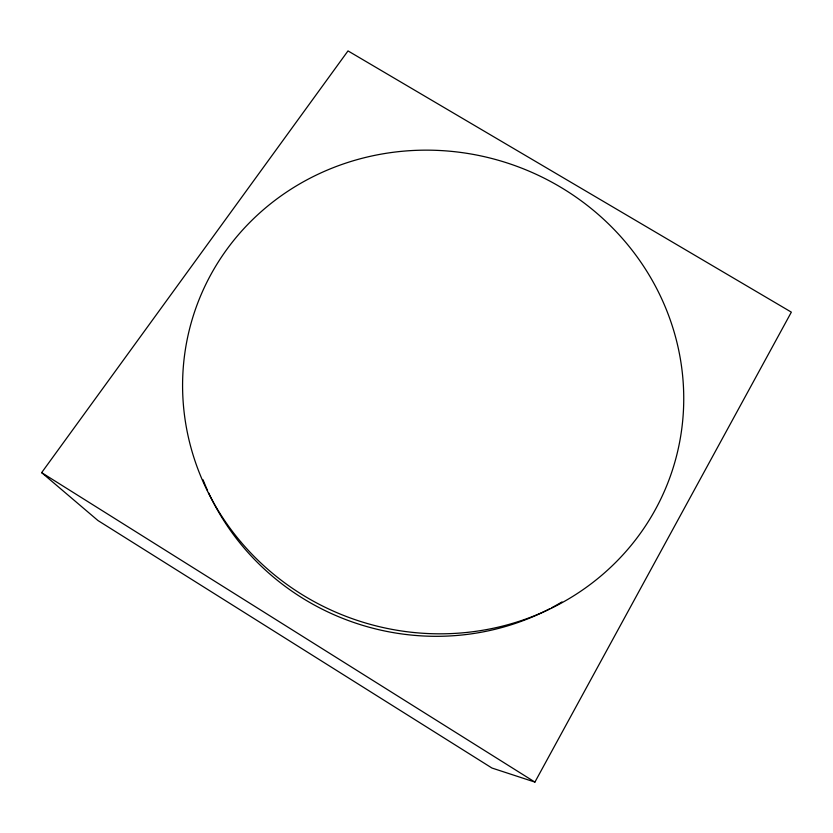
<?xml version="1.0" encoding="UTF-8"?>
<svg xmlns="http://www.w3.org/2000/svg" width="833" height="833" viewBox="0 0 833 833"><rect width="100%" height="100%" fill="white"/><g stroke="black" fill="none" stroke-linecap="round" stroke-linejoin="round"><path stroke-width="1.25" d="M534.911 782.093L791.35 312.146L348.007 50.907L41.65 472.634L97.95 520.531L491.959 768.036L534.911 782.093L41.65 472.634M562.004 601.915A244.215 234.115 18.7 0 1 551.852 607.663M549.551 608.871A244.215 234.115 18.7 0 1 208.635 492.855M207.552 490.491A244.215 234.115 18.7 0 1 203.023 479.746M240.539 541.565A251.691 240.685 18.7 0 0 668.274 481.776A251.691 240.685 18.7 0 0 390.677 152.626A251.691 240.685 18.7 0 0 240.539 541.565"/></g></svg>
